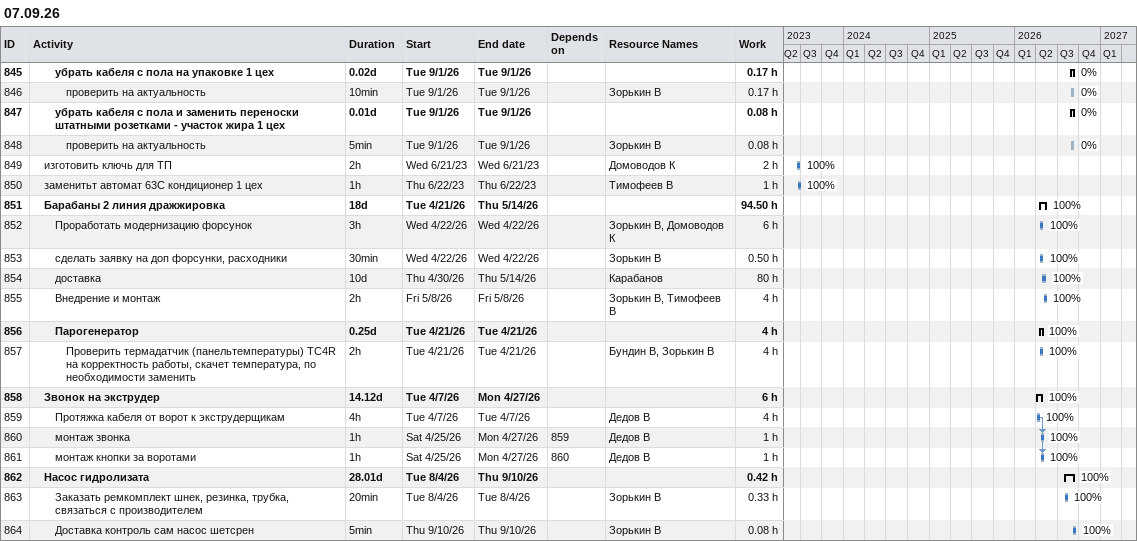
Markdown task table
07.09.26

| ID | Level | Task | Duration | Start | Finish | Predecessors | Resources | % complete | Work (h) |
|---|---|---|---|---|---|---|---|---|---|
| 845 | 3 | **убрать кабеля с пола на упаковке 1 цех** | 0.02d | 2026-09-01 | 2026-09-01 |  |  | 0 | 0.17 |
| 846 | 4 | проверить на актуальность | 10min | 2026-09-01 | 2026-09-01 |  | Зорькин В | 0 | 0.17 |
| 847 | 3 | **убрать кабеля с пола и заменить переноски штатными розетками - участок жира 1 цех** | 0.01d | 2026-09-01 | 2026-09-01 |  |  | 0 | 0.08 |
| 848 | 4 | проверить на актуальность | 5min | 2026-09-01 | 2026-09-01 |  | Зорькин В | 0 | 0.08 |
| 849 | 2 | изготовить ключь для ТП | 2h | 2023-06-21 | 2023-06-21 |  | Домоводов К | 100 | 2 |
| 850 | 2 | заменитьт автомат 63С кондиционер 1 цех | 1h | 2023-06-22 | 2023-06-22 |  | Тимофеев В | 100 | 1 |
| 851 | 2 | **Барабаны 2 линия дражжировка** | 18d | 2026-04-21 | 2026-05-14 |  |  | 100 | 94.50 |
| 852 | 3 | Проработать модернизацию форсунок | 3h | 2026-04-22 | 2026-04-22 |  | Зорькин В, Домоводов К | 100 | 6 |
| 853 | 3 | сделать заявку на доп форсунки, расходники | 30min | 2026-04-22 | 2026-04-22 |  | Зорькин В | 100 | 0.50 |
| 854 | 3 | доставка | 10d | 2026-04-30 | 2026-05-14 |  | Карабанов | 100 | 80 |
| 855 | 3 | Внедрение и монтаж | 2h | 2026-05-08 | 2026-05-08 |  | Зорькин В, Тимофеев В | 100 | 4 |
| 856 | 3 | **Парогенератор** | 0.25d | 2026-04-21 | 2026-04-21 |  |  | 100 | 4 |
| 857 | 4 | Проверить термадатчик (панельтемпературы) TC4R на корректность работы, скачет температура, по необходимости заменить | 2h | 2026-04-21 | 2026-04-21 |  | Бундин В, Зорькин В | 100 | 4 |
| 858 | 2 | **Звонок на экструдер** | 14.12d | 2026-04-07 | 2026-04-27 |  |  | 100 | 6 |
| 859 | 3 | Протяжка кабеля от ворот к экструдерщикам | 4h | 2026-04-07 | 2026-04-07 |  | Дедов В | 100 | 4 |
| 860 | 3 | монтаж звонка | 1h | 2026-04-25 | 2026-04-27 | 859 | Дедов В | 100 | 1 |
| 861 | 3 | монтаж кнопки за воротами | 1h | 2026-04-25 | 2026-04-27 | 860 | Дедов В | 100 | 1 |
| 862 | 2 | **Насос гидролизата** | 28.01d | 2026-08-04 | 2026-09-10 |  |  | 100 | 0.42 |
| 863 | 3 | Заказать ремкомплект шнек, резинка, трубка, связаться с производителем | 20min | 2026-08-04 | 2026-08-04 |  | Зорькин В | 100 | 0.33 |
| 864 | 3 | Доставка контроль сам насос шетсрен | 5min | 2026-09-10 | 2026-09-10 |  | Зорькин В | 100 | 0.08 |
